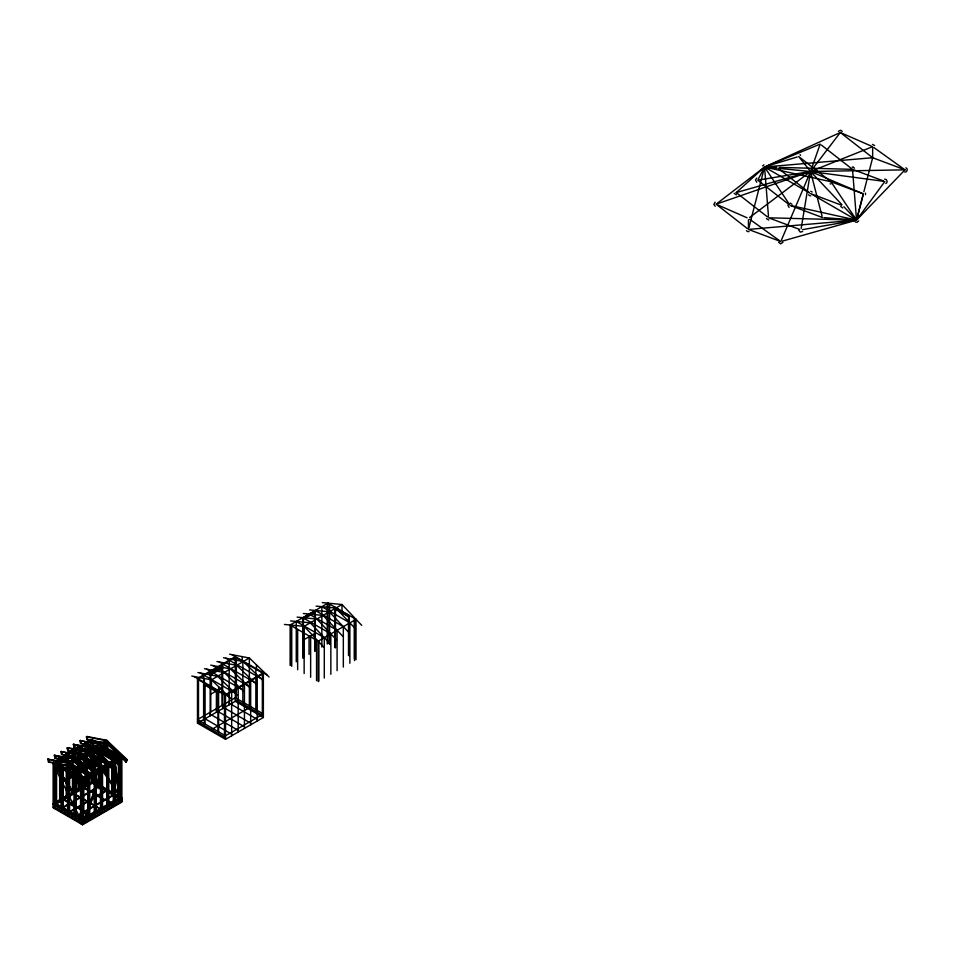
<?xml version="1.0" encoding="UTF-8"?>
<svg xmlns="http://www.w3.org/2000/svg" width="955" height="955" viewBox="0 0 955 955"><rect width="100%" height="100%" fill="white"/><g stroke="black" fill="none" stroke-linecap="round" stroke-linejoin="round"><path stroke-width="1.43" d="M92.408 741.128L92.408 739.707L100.096 744.148M120.449 757.315L120.449 756.611L108.512 763.499M68.163 765.373L53.122 762.4L53.122 807.763L82.584 824.774L121.882 802.093L121.882 756.718L102.663 745.628M121.882 756.754L82.584 779.411L53.122 762.4M801.173 228.46L810.556 171.506L904.994 169.847L857.566 219.053M865.517 194.641L865.517 193.101M748.816 228.006L764.561 167.018L776.845 168.211M863.129 194.593L856.91 218.707L863.38 193.877L811.905 172.079M863.869 191.752L872.655 157.718L872.655 148.061M93.495 771.676L98.007 754.402M93.697 771.556L95.584 764.358M96.706 760.049L98.21 754.295M95.214 767.88L95.966 765.003M97.088 760.681L98.604 754.928M95.034 769.193L96.169 764.883M96.921 762.006L98.807 754.808M87.251 784.437L88.576 782.038L68.772 762.985L68.772 765.719L87.86 784.091L87.251 784.437L82.584 779.96L83.204 779.602M87.86 784.091L88.576 782.038M93.793 780.665L95.118 778.253L75.326 759.201L75.326 761.947L94.414 780.307L93.793 780.665L89.137 776.176L89.137 773.968L59.664 756.957L59.055 757.315L59.055 758.974L65.465 762.663M94.414 780.307L95.118 778.253M72.007 758.891L65.609 755.19L65.609 753.531L66.217 753.185L95.679 770.196L95.679 772.392L100.347 776.881L101.672 774.469L81.867 755.417L81.867 758.163L94.867 770.661M100.347 776.881L101.672 774.469M83.992 756.229L101.922 766.59L101.922 768.799L106.59 773.275L107.915 770.864L88.111 751.824L88.111 754.557L100.108 766.101M106.59 773.275L107.915 770.864M83.216 750.94L78.083 747.98L78.083 746.333L78.704 745.974L108.166 762.985L108.166 765.194L112.821 769.67L114.158 767.271L94.354 748.219L94.354 750.952L106.351 762.496M112.821 769.67L114.158 767.271M91.035 747.896L84.637 744.196L84.637 742.548L85.246 742.19L114.719 759.201L114.719 761.41L119.375 765.898L120.7 763.487L100.908 744.434L100.908 747.168L113.896 759.679M119.375 765.898L120.7 763.487M121.261 757.076L125.929 762.114L127.254 759.702L106.841 740.304L87.036 736.484L86.428 736.842L87.132 739.719L92.408 740.268L87.132 739.719M125.929 762.114L127.254 759.702M84.076 820.393L101.66 769.849L102.412 769.969L84.279 820.512L101.66 769.849M811.034 170.133L820.166 144.121L765.922 166.457L797.258 156.966M75.672 784.186L78.203 777.358M80.733 770.53L84.279 760.98M85.282 758.246L86.809 754.152M87.812 751.43L88.827 748.696M75.875 784.306L78.406 777.477M80.936 770.649L84.482 761.099M85.496 758.365L87.012 754.271M88.027 751.537L89.03 748.816M75.708 785.583L78.74 777.394M80.769 771.927L84.816 761.004M86.332 756.909L87.347 754.187M88.361 751.454L89.364 748.72M75.911 785.702L78.943 777.501M80.459 773.407L85.019 761.123M86.535 757.029L87.55 754.295M781.369 240.206L810.556 171.506L883.399 181.271M758.413 178.86L764.561 167.018L809.279 192.826M782.933 242.319L780.581 243.823L778.659 242.319M858.676 220.892L857.148 222.312L855.238 221.966M762.627 165.872L763.952 164.821M838.371 131.348L840.519 130.226L842.238 131.348M857.399 218.946L884.855 181.474M811.452 170.324L840.304 132.494L871.306 146.091M102.197 770.291L102.937 769.754L102.197 770.291L121.345 799.025L121.882 798.368L102.734 769.635M80.459 797.318L72.556 792.757L73.069 776.391M80.459 797.556L72.771 793.116L73.308 792.232L69.405 786.204M767.438 216.892L736.245 192.576L764.561 167.018L789.248 204.155M802.582 231.504L800.326 232.113L798.69 230.131M717.289 203.296L764.561 167.018L768.477 216.343M749.615 217.501L810.556 171.506L822.052 216.081M715.152 202.15L713.851 204.406L715.152 206.256M756.778 178.119L755.477 179.958L756.778 182.226M885.81 183.527C888.09 182.608 887.064 178.872 884.652 179.206M53.731 762.042L53.122 762.95L48.466 762.054L47.75 759.177L68.163 762.627L68.163 766.077L81.151 778.576L81.772 778.23M59.998 758.759L55.008 758.27L54.304 755.393L74.705 758.843L74.705 762.293L87.705 774.803M66.826 754.928L61.562 754.486L60.845 751.609L81.259 755.071L81.259 758.521L94.258 771.019M67.805 750.881L73.069 751.43L67.805 750.881L67.089 748.004L67.698 747.658L87.502 751.466L87.502 754.916L100.49 767.414M79.086 747.956L74.036 747.288L73.332 744.411L93.745 747.861L93.745 751.31L106.733 763.809M85.628 744.172L80.59 743.503L79.874 740.626L100.287 744.076L100.287 747.526L113.287 760.037M48.466 762.054L53.731 762.591M55.008 758.27L59.699 758.7L66.074 762.317M61.562 754.486L66.826 755.035M74.036 747.288L78.728 747.717M80.59 743.503L85.568 743.993M78.25 755.286L71.84 751.585L71.84 749.926L81.426 754.748M197.482 678.492L235.336 656.634M290.129 665.408L290.129 625L327.983 603.142L356.012 619.329L356.012 659.738M55.808 760.849L60.058 758.389M63.34 756.491L67.113 754.319M69.631 752.862L92.408 739.707M197.482 679.196L235.336 657.338L263.365 673.526L263.365 717.48L225.511 739.337L197.482 723.15L197.482 679.196L225.511 695.383L263.365 673.526M56.918 760.908L60.834 758.652M63.257 757.255L67.113 755.023M69.596 753.591L73.404 751.394M75.911 749.95L79.671 747.777M82.19 746.321L86.069 744.076M88.469 742.692L92.408 740.423M303.427 618.971L314.684 612.477M60.284 759.679L59.664 760.037L61.096 760.86L61.048 808.085M66.826 755.894L66.217 756.253L67.65 757.076M78.704 749.042L79.313 748.684M55.163 762.866L54.554 763.224L67.542 765.719L106.841 742.895L107.449 743.253L68.163 765.934L67.542 765.588M57.24 761.672L61.49 759.225M63.519 758.043L68.545 755.142M71.064 753.698L74.824 751.513M77.343 750.069L81.103 747.896M83.622 746.44L87.383 744.267M89.901 742.811L92.408 741.366L93.029 743.133M210.16 673.526L222.646 666.327M72.198 753.507L74.562 752.134M62.266 759.476L54.554 763.928L54.554 805.041L81.175 789.678M64.689 758.079L68.545 755.847M72.294 753.686L74.836 752.218M78.597 750.045L81.175 748.565M84.876 746.428L87.502 744.9M72.807 753.865L75.182 752.492M54.554 764.645L55.163 764.287L55.163 804.695M59.628 761.708L62.159 760.252M65.955 758.055L69.763 755.859M84.971 747.073L87.502 745.616M91.31 743.42L93.841 741.247L91.179 742.787L91.799 743.133M210.16 675.185L222.646 667.975M74.562 754.737L79.933 752.349L69.249 758.521M67.542 765.719L67.542 762.985L106.841 740.304L106.841 743.742L119.829 756.253L120.449 755.894L107.449 743.396L107.449 740.65L68.163 763.332L47.75 759.177M81.151 779.292L81.151 820.405L120.449 797.723L120.449 757.554L105.074 748.672L105.098 743.551L106.22 743.253M105.921 743.074L106.841 743.038M68.163 766.077L68.772 765.719M74.705 762.293L75.326 761.947M81.259 758.521L81.867 758.163M87.502 754.916L88.111 754.557M93.745 751.31L94.354 750.952M100.287 747.526L100.908 747.168M107.139 744.041L107.76 743.694L107.76 748.577L106.327 749.4L106.327 744.255L107.449 743.396M68.676 769.718L67.244 770.542L67.244 765.659L68.163 765.23M303.427 640.005L314.684 633.511M210.78 694.201L222.038 687.707M67.447 777.513L66.826 777.871L68.259 778.695M69.202 776.499L78.704 771.019L80.136 771.843L77.761 773.216M67.447 778.23L66.826 778.576L68.259 779.411M69.202 777.215L73.069 774.983M75.135 773.789L78.704 771.724M69.452 778.015L74.204 775.269M69.452 778.719L75.385 775.293M112.511 756.993L113.943 756.157L113.335 755.811M225.511 694.679L263.365 672.821M290.129 625L318.158 641.187L356.012 619.329M82.584 777.752L107.354 763.463L108.786 764.287L108.786 805.399L107.354 804.576L107.354 766.352M78.083 746.333L107.557 763.343L108.166 762.985M108.512 762.782L113.669 759.81M84.637 742.548L114.099 759.559L114.719 759.201M115.519 758.748L119.017 756.718L119.017 798.547L92.408 783.184L92.408 770.721M94.963 771.318L80.542 779.638L80.542 819.342M97.374 769.933L107.354 764.167M81.151 779.996L81.772 779.638L81.772 819.342L83.204 820.166L83.204 780.283M94.258 772.44L95.679 773.264L95.679 812.956L94.258 812.132L94.258 772.44L94.867 772.082M106.733 765.23L107.354 763.463M113.287 761.445L113.896 761.099M89.137 776.176L89.746 775.818M95.679 772.392L96.3 771.497L95.046 770.769M101.922 768.799L102.543 767.892L101.111 767.056M108.166 765.194L108.786 764.836L113.442 769.324M114.719 761.41L115.328 760.502L114.17 759.834M119.017 758.855L120.449 758.019M121.261 757.625L121.882 757.279L126.538 761.756M82.584 780.116L108.786 764.991L90.236 754.283M109.944 764.322L121.882 757.434L102.663 746.333M109.968 765.015L121.882 758.139M67.447 795.24L53.122 803.513L82.584 820.524L121.882 797.843L115.376 794.083M69.596 793.999L73.404 791.802M75.934 790.334L79.313 788.388M83.539 785.953L87.347 783.757M72.64 792.375L73.38 792.519L53.122 804.217L82.584 821.228L121.882 798.547L92.408 781.536L83.539 786.657M75.934 791.05L78.907 789.331M73.404 792.746L53.122 804.456L82.584 821.467L121.882 798.786L92.408 781.775M75.934 791.289L79.743 789.093M83.539 786.896L92.611 781.656L92.611 778.707M81.175 788.973L53.731 804.814L53.731 807.405L54.351 807.059L82.584 823.353M83.706 787.505L93.841 781.656L98.914 784.58M83.706 788.221L94.461 782.002L94.461 774.66M197.482 723.15L235.336 701.292L263.365 717.48M81.247 796.542L60.953 808.264L60.953 810.867M83.789 795.085L100.335 785.404L100.335 776.499M80.59 797.628L61.562 808.622L61.562 811.225M83.133 796.172L100.955 785.762L99.726 785.046M80.853 805.101L68.163 812.43L68.163 815.033M83.383 803.644L106.22 790.454M211.497 729.584L249.351 707.727M80.196 806.187L68.772 812.789L68.772 815.379M84.004 803.991L106.841 790.812M113.943 769.515L113.943 793.259L112.511 794.083L112.511 762.926M80.447 813.66L75.373 816.597L75.373 819.199M82.99 812.204L113.442 794.62M81.068 814.018L75.994 816.943L75.994 819.545M83.598 812.55L114.051 794.978M119.065 797.067L119.876 797.174L119.065 797.067L115.101 767.76M118.396 797.485L119.829 796.661M120.449 797.007L80.889 819.653L54.053 765.767M121.261 801.03L81.975 823.711L81.975 821.109L121.261 798.428L121.882 801.388L82.584 824.07L53.122 807.059M765.91 166.397L840.304 132.494L871.497 156.811M811.929 170.945L872.655 146.676M810.556 171.506L716.107 204.203L747.097 217.8M736.245 192.576L809.124 171.912M782.229 241.149L856.54 220.116L823.902 217.633M749.054 231.611L747.837 231.611M802.403 229.666L856.54 220.116L768.596 217.8L799.586 229.415M809.088 171.745L757.733 180.173L788.914 204.489M766.041 166.886L872.655 157.718L903.657 169.333M749.926 229.296L856.54 220.116M872.44 144.408L874.589 145.542M852.302 167.077L853.125 167.149M904.791 172.115C907.202 172.437 908.229 168.701 905.949 167.794M736.448 194.844L734.109 193.34M810.759 195.835L809.947 195.763M768.799 220.068L766.447 218.564M766.053 167.053L776.487 167.328M779.471 167.412L852.517 169.345L883.506 180.961M809.076 171.363L778.206 168.343L809.398 192.671M322.277 602.593L341.997 604.515L361.718 625.358M316.141 606.127L335.862 608.06L355.582 628.903M309.599 609.911L329.308 611.833L349.029 632.676M303.356 613.516L323.077 615.438L342.785 636.281M297.112 617.121L316.833 619.043L336.554 639.886M290.559 620.905L310.28 622.827L330 643.67M284.423 624.451L304.144 626.373L341.997 604.515L341.997 612.895M830.814 184.017L830.086 183.802M810.759 191.298L812.192 191.991M842.692 207.963L840.758 206.471M790.286 203.117L792.005 204.251M229.63 654.211L249.351 658.007L269.071 676.976M223.494 657.756L243.215 661.54L262.935 680.521M216.94 661.529L236.661 665.325L256.382 684.305M210.709 665.134L230.418 668.93L250.138 687.898M204.466 668.739L224.186 672.535L243.895 691.504M197.912 672.523L217.633 676.319L237.353 695.288M191.776 676.068L211.497 679.853L231.217 698.833M86.428 736.842L106.22 740.65L105.921 743.336M103.952 742.489L93.232 740.889L103.331 742.835M79.874 740.626L99.678 744.434L99.678 747.168M88.743 744.602L97.398 746.261M86.678 744.673L96.789 746.619M73.332 744.411L93.124 748.219L93.232 755.548M80.745 748.099L90.856 750.045M80.136 748.457L90.236 750.403M67.089 748.004L86.881 751.824L86.881 754.557M74.502 751.704L87.502 754.199M73.893 752.062L83.992 753.996M60.845 751.609L80.65 755.417L80.65 758.163L67.65 755.656M69.703 755.584L78.37 757.255M54.304 755.393L74.096 759.201L74.096 761.947L61.096 759.44M63.161 759.368L71.828 761.028M766.005 167.34L831.029 181.748L862.031 193.364M791.516 205.707L855.095 219.805M841.546 205.194L810.556 193.567L855.262 219.387M790.072 205.385L822.422 217.513M779.447 241.042L748.445 229.427L748.445 219.769M853.46 167.292L854.439 168.199M789.128 207.438L787.827 205.182M335.503 609.135L348.491 616.644M231.874 654.641L266.827 674.815M225.738 658.186L260.691 678.36M219.184 661.958L254.137 682.145M212.953 665.563L247.894 685.75M206.71 669.168L241.651 689.343M200.156 672.953L235.109 693.127M235.336 699.645L263.365 715.82M194.02 676.498L228.973 696.673M204.382 684.842L218.6 693.055M229.2 703.178L257.229 719.366M222.646 706.963L250.676 723.15M216.403 710.568L244.444 726.755M210.16 714.173L238.201 730.36M203.618 717.957L231.647 734.132M197.482 721.491L225.511 737.678M105.098 743.551L106.327 744.255M98.914 744.172L91.799 740.614M96.109 743.491L90.976 740.543L94.939 743.539M92.611 741.951L93.232 746.726M105.91 749.627L113.335 753.913L113.335 756.515M105.074 749.389L120.449 758.258M100.012 747.168L102.615 748.672M107.569 751.537L119.017 758.139M99.726 748.66L105.91 752.23M106.948 753.065L98.902 749.138L108.81 754.844M85.246 743.85L92.933 748.29M95.5 749.759L114.719 760.86M97.446 751.597L115.328 761.923L115.328 801.615L113.896 800.791L113.896 762.567M78.704 747.622L85.102 751.322M90.904 755.381L108.786 765.707L82.584 780.82L53.122 763.809L53.731 763.463L53.731 803.155L55.163 803.979M79.313 749.4L79.933 749.759M78.083 752.003L79.516 752.827M71.84 749.926L101.314 766.949L101.314 768.596L83.372 758.246M72.461 751.227L78.859 754.928M83.992 757.888L101.922 768.238M102.412 769.969L84.828 820.512M65.609 753.531L74.574 758.712M77.14 760.192L95.07 770.542L95.07 772.201M66.217 754.832L72.628 758.533M76.472 760.753L95.679 771.843M77.14 761.839L96.3 772.905L96.3 812.61L94.867 811.786L94.867 773.55M59.055 757.315L68.02 762.496M70.586 763.976L88.529 774.326L88.529 775.985M69.918 764.537L89.137 775.627M70.586 765.624L89.746 776.69L89.746 816.382L88.314 815.558L88.314 777.334M68.772 765.588L68.474 771.258L69.906 770.434L69.906 766.567M78.083 772.082L80.136 772.559L78.083 771.377L78.083 763.916M101.445 786.037L112.845 792.626M113.335 792.901L113.943 793.259M121.882 798.368L121.345 799.025M92.408 782.479L94.975 783.96M97.482 785.404L120.652 798.786L120.652 801.388M55.832 762.305L80.172 776.367M54.554 762.281L80.172 777.072M53.122 763.105L83.204 780.474M85.866 784.604L87.299 785.428M91.632 791.265L93.829 792.531M96.025 793.796L98.234 795.073M106.053 799.586L112.654 803.394L112.654 805.996M83.801 787.445L90.403 791.265M91.011 791.611L97.613 795.42M98.234 795.778L104.823 799.586M105.444 799.944L112.045 803.752L112.045 806.354M83.192 787.803L88.684 790.979M97.613 796.136L104.214 799.944M69.202 786.084L73.105 792.113L74.502 792.817L74.502 775.806M83.013 798.798L88.135 801.758M90.701 803.227L102.233 810.127L90.701 803.465M83.013 799.037L88.135 801.985M63.567 799.132L70.169 802.94M78 807.464L80.196 808.73M62.958 799.49L68.462 802.666M70.169 803.644L76.77 807.464M77.379 807.811L80.686 809.721M84.601 811.977L91.203 815.785L91.203 818.387M69.56 804.003L75.051 807.178M83.98 812.335L90.582 816.143L90.582 818.745M61.717 800.206L60.284 799.371L60.284 764.084M61.096 800.553L59.664 799.729L59.664 762.973M55.987 802.797L56.596 803.155M83.204 818.519L83.813 818.865L83.813 780.641M55.987 803.513L81.318 818.137M81.318 818.841L55.987 804.217L55.987 762.4M82.584 820.763L54.351 804.456L54.351 807.059M873.849 147.536L904.994 169.847M749.651 219.244L780.796 241.555M821.324 145.017L851.359 168.438M829.871 180.841L798.678 156.525L809.637 170.348M717.253 205.098L747.299 228.52M799.992 154.674L800.612 155.379M809.243 195.417L808.622 194.713M747.144 231.265L746.524 230.561M106.841 741.008L126.633 760.061M100.287 744.793L120.091 763.833M115.328 761.051L119.984 765.54M93.745 748.565L113.538 767.617M87.502 752.17L107.294 771.222M102.543 768.441L107.199 772.917M81.259 755.775L101.051 774.827M96.3 772.046L100.955 776.522M74.705 759.559L94.509 778.612M68.163 763.332L87.956 782.384M811.559 172.569L841.892 204.633M843.874 206.722L855.561 219.089M323.864 647.215L304.144 626.373L304.144 673.502M831.029 181.748L855.716 218.886M56.142 765.743L60.822 772.965M62.385 775.376L67.065 782.599M55.939 765.624L60.619 772.846M62.182 775.257L66.862 782.479M55.605 766.399L61.06 774.827M62.624 777.227L67.304 784.449M68.867 786.86L72.771 792.877M56.178 767.486L60.857 774.708M62.421 777.107L67.101 784.33M69.44 787.947L72.556 792.757M87.036 736.484L87.753 739.361M80.495 740.268L81.199 743.145M73.941 744.052L74.657 746.929M67.698 747.658L68.414 750.535M61.466 751.263L62.171 754.14M54.913 755.035L55.629 757.912M48.359 758.819L49.075 761.696M114.111 754.689L114.707 759.082M115.101 762.006L118.886 789.845M113.705 753.34L114.505 759.201M115.101 763.594L118.874 791.432M115.101 766.173L118.874 794.011M852.517 169.345L856.42 218.671M354.544 620.177L354.544 660.585M354.401 618.398L354.401 658.807M349.876 663.283L349.876 622.875L321.847 606.688L321.847 647.096M349.112 615.342L349.112 655.751M348.491 614.984L348.491 655.393M347.202 614.232L347.202 615.891M345.901 613.492L345.901 615.139M344.6 612.74L344.6 614.387M343.334 667.056L343.334 626.659L315.293 610.472L315.293 650.88M343.299 611.988L343.299 613.647M340.696 610.484L340.696 612.143M339.407 609.732L339.407 611.391M338.106 608.992L338.106 610.639M337.091 670.661L337.091 630.264L309.05 614.077L309.05 615.724M336.805 608.24L336.805 609.887M335.503 607.487L335.503 647.896M334.895 607.129L334.895 647.538M330.848 674.266L330.848 633.857L302.807 617.67L302.807 658.079M329.594 604.073L329.594 644.482M327.983 603.142L327.983 643.551M327.243 603.572L327.243 643.98M324.294 678.05L324.294 637.642L296.265 621.454L296.265 661.863M318.898 640.757L318.898 681.166M318.158 641.187L318.158 681.595M316.547 640.256L316.547 680.664M314.684 610.818L314.684 651.226M313.55 611.475L313.55 613.122M312.428 612.119L312.428 613.779M311.306 612.776L311.306 614.423M310.638 636.842L310.638 677.25M310.184 613.42L310.184 615.08M309.05 636.758L309.05 654.473M307.928 614.722L307.928 616.381M306.806 615.366L306.806 617.026M305.672 616.023L305.672 617.67M304.55 616.667L304.55 618.327M303.427 617.324L303.427 657.732M297.65 629.345L297.65 669.753M291.741 625.931L291.741 666.339M290.857 624.57L290.857 664.978M262.35 672.941L262.35 713.349M257.229 677.071L257.229 721.025M256.465 664.847L256.465 668.834M255.845 669.192L255.845 709.589M250.676 680.855L250.676 724.809M249.351 664.728L249.351 658.007L211.497 679.853L211.497 686.585M249.351 665.432L249.351 705.841M244.444 684.46L244.444 728.402M242.857 661.684L242.857 702.092M242.236 656.634L242.236 660.621M238.201 688.066L238.201 732.008M236.363 657.935L236.363 698.344M235.336 657.338L235.336 701.292M231.647 691.838L231.647 735.792M229.2 660.884L229.2 704.838M225.511 695.383L225.511 739.337M224.485 694.798L224.485 735.207M222.646 664.668L222.646 708.622M222.038 668.333L222.038 705.435M218.6 686.705L218.6 690.692M218.6 691.396L218.6 731.805M217.991 692.697L217.991 731.446M216.403 690.954L216.403 712.227M210.78 674.827L210.78 711.929M210.16 671.878L210.16 715.82M204.991 685.201L204.991 723.95M204.382 678.492L204.382 682.479M204.382 683.183L204.382 723.592M203.618 675.651L203.618 719.604M198.497 679.793L198.497 720.201M121.261 758.497L121.261 798.189M119.829 759.141L119.829 797.365M118.396 759.261L118.396 798.189M114.564 755.393L114.564 758.33M114.719 762.281L114.719 801.973L113.287 801.15L113.287 762.926M113.943 753.567L113.943 757.972M114.099 759.559L114.099 761.219M113.943 762.102L113.943 766.793M113.132 756.635L113.132 754.032L112.511 757.327M113.132 762.102L113.132 794.441M111.902 758.115L111.902 761.087M111.902 764.06L111.902 793.736M108.166 766.053L108.166 805.757L106.733 804.922L106.733 766.698M107.557 763.343L107.557 764.991M106.53 742.978L106.53 745.425M102.543 769.312L102.543 809.004L101.111 808.181L101.111 769.945M101.922 769.658L101.922 809.363L100.49 808.527L100.49 776.188M100.955 750.141L100.955 756.085M100.955 760.526L100.955 764.979M100.49 770.303L100.49 773.24M100.335 748.648L100.335 754.534M100.335 757.208L100.335 764.824M100.335 770.566L100.335 773.646M99.523 749.484L99.523 762.842M99.523 765.815L99.523 786.586M99.01 786.287L99.01 788.89M98.902 748.004L98.902 764.179M98.902 766.937L98.902 786.228M98.293 747.646L98.293 750.594M98.293 754.999L98.293 762.353M98.293 766.758L98.293 769.706M98.293 774.111L98.293 785.881M94.461 751.131L94.461 768.775M93.841 744.9L93.841 747.837M93.841 750.773L93.841 755.19M93.841 759.595L93.841 766.949M93.841 769.885L93.841 777.239M93.841 781.656L93.841 782.36M93.232 759.953L93.232 767.307M93.232 774.66L93.232 782.002M93.029 750.487L93.029 754.904M93.029 759.309L93.029 766.662M93.029 769.599L93.029 782.837M92.611 758.127L92.611 765.48M92.611 769.885L92.611 772.834M92.408 751.609L92.408 754.546M92.408 758.95L92.408 766.304M91.799 757.84L91.799 765.194M91.799 769.599L91.799 772.547M91.799 778.421L91.799 782.837L91.179 776.594M91.179 751.609L91.179 754.546M91.179 757.482L91.179 764.836M91.179 769.253L91.179 773.657M89.137 777.048L89.137 816.74L87.705 815.916L87.705 776.212M87.299 745.736L87.299 751.621M87.299 754.557L87.299 770.733M87.299 773.669L87.299 781.023M86.678 750.499L86.678 746.094L85.246 745.258L85.866 744.912L85.866 750.785M86.678 753.447L86.678 771.091M86.678 778.432L86.678 785.786L85.246 784.962L85.246 782.026M85.866 755.202L85.866 758.139M85.866 762.556L85.866 769.909M85.866 774.314L85.866 780.199M85.246 742.19L85.246 744.399M85.246 755.56L85.246 758.497M85.246 761.433L85.246 768.787M85.246 773.204L85.246 777.609M82.584 779.411L82.584 824.774M82.381 779.996L82.381 819.7M81.151 823.246L81.151 823.95M80.745 755.393L80.745 749.52L80.136 755.453M80.745 758.342L80.745 775.985M80.136 757.22L80.136 761.636M80.136 765.886L80.136 775.388M80.136 778.23L80.136 789.57L78.704 788.746L78.704 777.394M79.516 758.783L79.516 761.768M79.516 764.752L79.516 772.201M79.516 777.167L79.516 789.928L78.083 789.093L78.083 777.752M78.704 745.974L78.704 748.183M78.704 751.645L78.704 754.629M78.704 763.749L78.704 772.571M76.09 776.893L76.09 815.116L74.657 815.94L74.657 776.248M75.481 776.534L75.481 814.758L74.048 815.594L74.048 775.89M72.461 749.58L72.461 751.776M69.596 773.144L69.596 811.368L68.163 812.192L68.163 772.5M69.285 766.22L69.285 770.076L67.853 770.9L67.853 765.755M68.975 772.786L68.975 811.01L67.542 811.834L67.542 772.141M68.676 765.862L68.676 768.429M68.259 756.718L68.259 762.603M68.259 771.246L68.259 796.422L66.826 795.599L66.826 764.716M67.65 760.025L67.65 762.961M67.65 771.783L67.65 796.78L66.217 795.945L66.217 765.074M66.217 753.185L66.217 755.381M66.217 759.189L66.217 762.138M63.102 769.384L63.102 807.62M62.481 767.569L62.481 807.262M61.669 768.751L61.669 808.443M59.664 756.957L59.664 759.165M56.596 764.167L56.596 803.859M54.554 807.882L54.554 808.587M107.139 743.074L105.707 743.897L105.707 749.042L107.139 748.219L107.139 743.074M235.336 697.747L197.482 719.604L225.511 735.792L263.365 713.934L235.336 697.747M73.893 776.164L72.461 775.329L72.461 792.34L73.893 793.175L73.893 776.164"/></g></svg>
